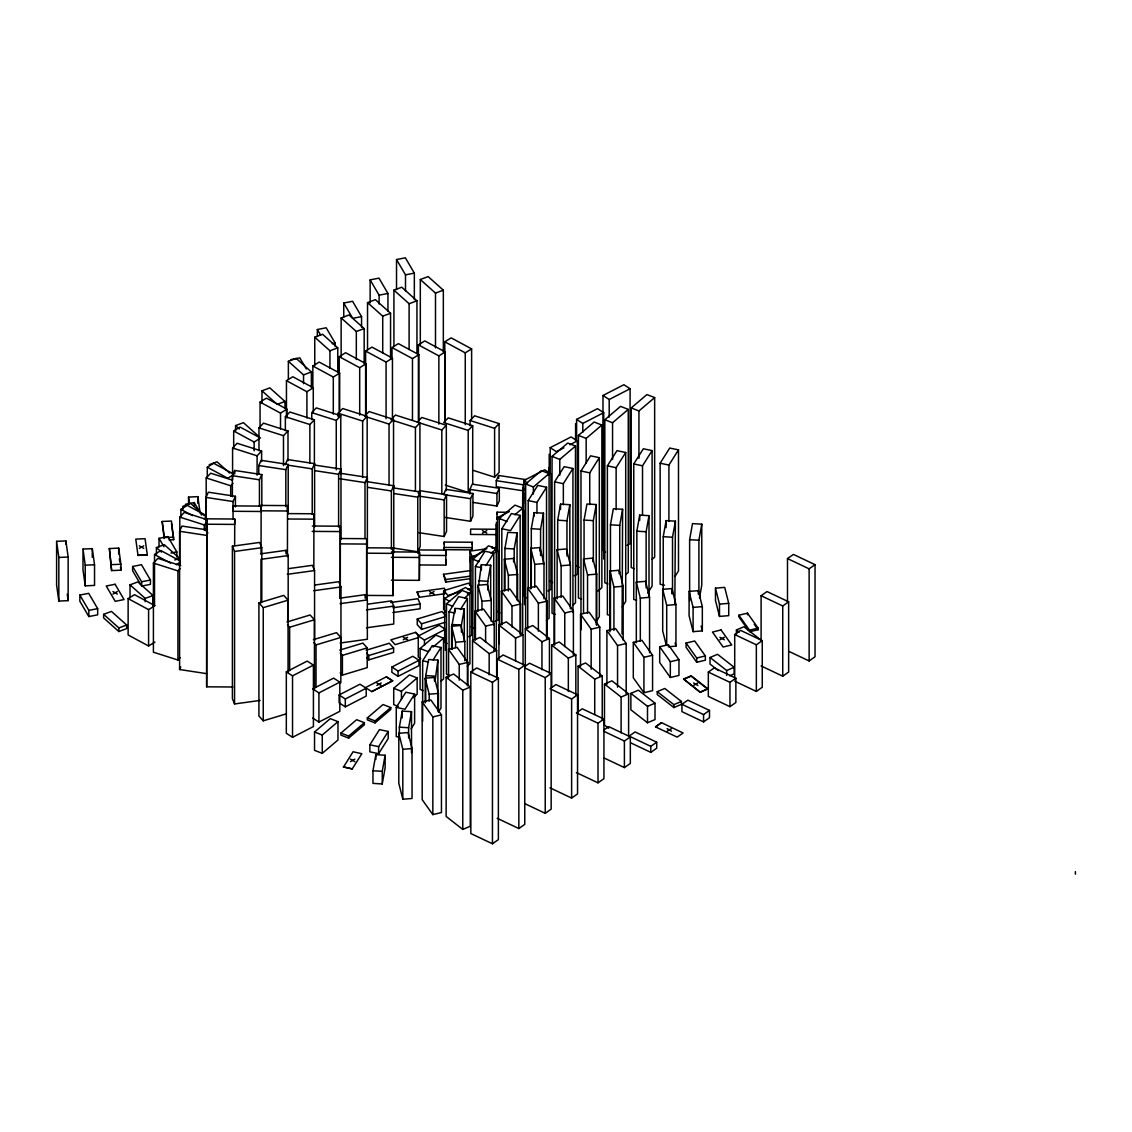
<?xml version="1.0" encoding="UTF-8"?>
<svg xmlns="http://www.w3.org/2000/svg" width="1132" height="1132" viewBox="0 0 1132 1132"><rect width="100%" height="100%" fill="white"/><g stroke="black" fill="none" stroke-linecap="round" stroke-linejoin="round"><path stroke-width="1.5" d="M232.895 686.997L206.661 686.827L206.76 518.838L234.749 519.022L234.649 545.61M206.661 686.827L206.76 518.838M234.749 519.022L234.649 524.413L206.661 524.229M261.138 506.089L261.039 511.48L233.05 511.296L233.15 505.905L261.138 506.089L261.039 553.746M259.539 505.41L287.528 505.594L287.429 510.985L261.181 510.815M287.684 513.603L313.918 513.772L313.819 519.163L287.57 518.994M340.208 598.064L340.308 526.196L312.319 526.012M366.598 600.285L366.697 538.676L340.463 538.507M366.74 595.418L392.988 595.588L393.087 547.987L366.853 547.817M392.988 595.588L393.087 547.987M417.821 552.628L417.878 549.94L445.867 550.124L445.753 565.123L419.519 564.953M391.389 580.164L419.364 580.348L419.477 552.076L391.488 551.892M419.364 580.348L419.477 552.076M472.256 542.242L472.143 549.883L444.154 549.699L444.268 542.058L472.256 542.242L472.256 544.492M445.753 565.123L445.867 559.732M445.867 550.124L445.753 555.501L419.519 555.331M507.546 512.258L497.047 512.188L496.934 519.234L496.934 517.579L500.443 517.593M523.437 498.604L523.324 503.995L523.437 492.675L523.324 498.066M372.966 770.751L375.838 754.676L385.121 755.228L385.121 767.878L382.248 783.952L372.966 783.386L372.966 770.751L382.248 771.302L385.121 755.228M399.355 734.003L399.355 727.183L402.228 711.108L411.51 711.66L411.51 752.639M408.638 737.979L408.638 727.734L411.51 711.66M425.745 701.967L425.745 675.62L428.618 659.546L437.9 660.097L437.9 711.052M435.028 681.436L437.9 660.097M452.135 649.273L452.135 624.51L455.007 608.436L464.29 608.988L464.29 640.825M461.417 632.137L461.417 625.062L464.29 608.988M478.525 585.98L481.397 564.656L490.68 565.222L490.68 600.201M487.793 590.041L487.793 581.296L490.68 565.222M504.914 590.763L504.914 548.426L507.787 532.351L517.069 532.903L517.069 599.946M514.183 561.331L514.183 548.978L517.069 532.903M531.304 588.385L531.304 528.701L534.177 512.626L543.459 513.178L543.459 564.09M540.572 555.586L540.572 529.252L543.459 513.178M557.694 550.11L557.694 520.211L560.566 504.136L569.835 504.688L569.835 564.486M566.962 555.939L566.962 520.762L569.835 504.688M584.07 558.967L584.07 520.069L586.956 503.995L596.224 504.547L596.224 624.765M593.352 561.288L593.352 520.621L596.224 504.547M610.459 630.425L610.459 524.809L613.346 508.735L622.614 509.287L622.048 633.962M619.742 572.891L619.742 525.361L622.614 509.287M636.849 581.99L636.849 531.191L639.721 515.117L649.004 515.668L649.004 596.253M646.131 587.805L646.131 531.743L649.004 515.668M663.239 591.187L663.239 536.695L666.111 520.621L675.394 521.173L674.828 603.498M672.521 593.508L672.521 537.247L675.394 521.173M689.629 600.568L689.629 539.695L692.501 523.621L701.783 524.173L701.783 585.046L699.491 597.908M698.911 594.159L698.911 540.247L701.783 524.173M206.661 673.653L179.592 669.521L179.592 531.276L181.969 526.069L207.34 529.932M205.982 530.894L205.982 497.415L208.359 492.194L235.428 496.325L235.428 506.895M232.371 496.764L232.371 475.681L234.749 470.473L261.817 474.591L261.817 506.216M207.849 532.804L206.661 535.408L179.592 531.276M233.05 519.163L233.05 501.533L235.428 496.325M258.761 474.336L258.761 465.535L261.138 460.328L288.207 464.46L288.207 513.702M259.44 506.16L259.44 479.798L261.817 474.591M179.592 669.521L180.78 666.918M285.151 464.743L287.528 459.535L314.597 463.653L314.597 526.805M285.83 506.598L285.83 469.667L288.207 464.46M312.22 514.48L312.22 468.874L314.597 463.653M338.61 527.073L338.61 474.28L340.987 469.072L313.918 464.955M364.999 538.535L364.999 482.6L367.376 477.393L340.308 473.275M391.389 549.317L391.389 490.963L393.766 485.755L366.697 481.624M418.288 493.212L419.477 490.609L446.546 494.726L446.546 531.318L444.154 536.526L418.783 532.663M394.092 548.157L417.765 551.765L417.765 497.174L420.156 491.967L393.087 487.85M417.765 551.765L420.156 546.558L420.156 491.967M444.154 536.526L444.154 499.934L446.546 494.726M469.879 494.076L469.879 489.364L472.256 484.156L499.325 488.274L499.325 500.853L496.934 506.061L473.261 502.452M470.544 498.688L472.935 493.481L445.867 489.364L443.489 494.571L470.544 498.688L470.544 521.286L445.173 517.423M470.544 521.286L472.935 516.079L472.935 493.481M496.269 480.675L498.646 475.468L525.715 479.586L523.324 484.793L523.324 490.821L496.269 486.703L496.269 480.675L523.324 484.793M496.934 506.061L496.934 493.481L499.325 488.274M343.477 767.072L353.057 751.761L361.83 753.728L352.236 768.911L343.477 766.944L352.236 768.911M475.426 640.061L475.426 566.453L485.005 551.27L493.764 553.109L493.764 624.963M449.036 650.249L449.036 611.832L458.616 596.649L467.389 598.488L467.389 685.794M501.816 624.935L501.816 528.743L511.395 513.56L520.154 515.4L520.154 634.33M369.867 744.814L379.446 729.631L388.219 731.47L388.219 738.488L378.626 753.671L369.867 751.832L369.867 744.814L378.626 746.653L388.219 731.47M422.646 721.353L422.646 660.819L432.226 645.636L440.999 647.476L440.999 708.024L438.381 712.155M399.172 737.215L396.257 736.592L396.257 707.415L405.836 692.232L414.609 694.086L414.609 723.249L411.114 728.782M485.925 565.533L493.764 553.109M528.205 588.399L528.205 500.57L537.785 485.387L546.544 487.241L546.544 638.292M460.413 609.54L467.389 598.488M520.154 515.4L510.574 530.583L501.816 528.743M433.146 659.899L440.999 647.476M414.609 694.086L405.015 709.269L396.257 707.415M536.964 512.966L536.964 502.424L546.544 487.241M554.595 645.183L554.595 481.836L564.175 466.653L572.933 468.492L572.933 612.525M563.354 504.759L563.354 483.675L572.933 468.492M580.985 629.944L580.985 471.011L590.564 455.828L599.323 457.668L599.323 616.6L595.842 622.133M589.744 504.646L589.744 472.851L599.323 457.668M610.289 615.327L607.375 614.704L607.375 465.846L616.954 450.663L625.713 452.503L625.713 601.375L622.232 606.894M616.133 509.725L616.133 467.686L625.713 452.503M636.679 600.087L633.764 599.479L633.764 463.95L643.344 448.767L652.103 450.621L652.103 586.135L647.745 593.041M642.523 515.074L642.523 465.804L652.103 450.621M664.526 585.159L660.14 584.239L660.14 463.229L669.734 448.046L678.493 449.885L678.493 570.896L675.012 576.414M668.913 521.187L668.913 465.068L678.493 449.885M232.584 479.685L232.584 447.989L237.097 443.263L261.605 451.074L261.605 461.644M206.194 520.027L206.194 477.945L210.708 473.218L231.947 479.996M258.973 450.72L258.973 427.882L263.487 423.156L287.995 430.967L287.995 460.837M179.804 564.712L179.804 517.126L184.318 512.414L207.184 519.701M285.363 430.726L285.363 416.718L289.877 412.006L314.385 419.816L314.385 465.323M180.172 657.65L177.922 660.013L153.414 652.202L153.414 563.071L157.928 558.359L180.795 565.646M257.091 475.171L257.091 455.8L261.605 451.074M230.702 496.269L230.702 485.755L232.951 483.392M283.481 465.549L283.481 435.693L287.995 430.967M204.312 530.229L204.312 524.937L206.562 522.588M311.753 419.675L311.753 412.614L316.267 407.902L340.774 415.713L340.774 473.926M309.871 463.045L309.871 424.528L314.385 419.816M177.922 660.013L177.922 570.882L180.172 568.533M338.143 416.774L338.143 413.237L342.656 408.525L367.164 416.335L367.164 478.086M336.261 469.822L336.261 420.425L340.774 415.713M362.65 477.506L362.65 421.047L367.164 416.335M390.922 419.76L395.436 415.048L419.93 422.859L419.93 491.698M389.04 424.09L393.54 419.378L369.046 411.567L364.532 416.279L389.04 424.09L389.04 485.501M415.43 491.118L415.43 427.571L419.93 422.859M441.82 429.99L446.319 425.278L421.826 417.467L417.312 422.179L441.82 429.99L441.82 493.538M470.091 425.745L470.091 420.524L474.605 415.798L499.099 423.609L499.099 472.469L494.599 477.18L473.36 470.417M468.209 430.401L472.709 425.689L448.215 417.878L443.702 422.59L468.209 430.401L468.209 492.42L445.329 485.133M494.599 477.18L494.599 428.335L499.099 423.609M468.209 492.42L470.459 490.057M555.133 614.421L552.048 613.219L552.048 456.394L567.755 443.022L575.481 446.05L575.481 602.861L572.863 605.096M581.523 599.196L578.438 597.979L578.438 435.395L594.144 422.024L601.87 425.038L601.87 587.635L597.937 590.975M525.658 628.458L525.658 483.958L541.365 470.587L549.091 473.601L549.091 618.1L546.473 620.336M607.912 583.956L604.828 582.739L604.828 419.746L620.534 406.374L628.26 409.402L628.26 572.396L625.642 574.617M559.774 475.284L559.774 459.422L575.481 446.05M586.164 463.158L586.164 438.409L601.87 425.038M533.384 494.033L533.384 486.986L549.091 473.601M499.269 643.683L499.269 518.484L514.975 505.113L522.701 508.141L514.848 514.819M612.553 459.578L612.553 422.774L628.26 409.402M634.302 568.717L631.217 567.514L631.217 407.93L646.924 394.559L654.65 397.587L654.65 557.156L652.032 559.392M638.943 458.304L638.943 410.958L654.65 397.587M472.879 641.434L472.879 559.208L488.585 545.822L496.311 548.85L496.311 648.565L493.693 650.801M491.076 553.307L496.311 548.85M449.574 675.365L446.489 674.163L446.489 603.823L462.196 590.451L469.922 593.479L469.922 663.805L467.304 666.04M464.686 597.937L469.922 593.479M314.54 732.008L330.261 718.636L337.973 721.65L337.973 739.988L322.266 753.36L314.54 750.332L314.54 732.008L322.266 735.036L337.973 721.65M423.184 690.605L420.099 689.388L420.099 648.523L435.82 635.151L443.532 638.165L443.532 679.044L440.914 681.266M430.443 649.315L427.825 651.551L420.099 648.523M433.061 647.08L443.532 638.165M340.93 733.069L356.651 719.697L364.363 722.725L364.363 724.749L348.656 738.121L340.93 735.107L340.93 733.069L348.656 736.097L364.363 722.725M398.351 706.439L393.71 704.628L393.71 688.298L409.43 674.927L417.142 677.955L417.142 694.284L413.222 697.623M367.32 717.914L383.041 704.529L390.752 707.557L390.752 709.509L375.046 722.895L367.32 719.867L367.32 717.914L375.046 720.928L390.752 707.557M401.435 699.491L401.435 691.327L417.142 677.955M470.827 672.097L476.742 667.937L498.377 678.195L498.377 839.619L492.448 843.779L470.827 833.534L470.827 672.097L492.448 682.355L498.377 678.195M497.203 678.592L497.203 659.135L503.132 654.975L524.767 665.234L524.767 824.379L518.838 828.553L497.203 818.294M518.838 828.553L518.838 669.394L524.767 665.234M524.781 666.536L529.521 663.211L551.157 673.469L551.157 809.154L545.228 813.314L525.149 803.791M545.228 813.314L545.228 677.629L551.157 673.469M551.171 687.916L555.911 684.577L577.546 694.836L577.546 793.914L571.618 798.074L549.982 787.815M571.618 798.074L571.618 698.996L577.546 694.836M787.49 602.026L787.49 558.571L793.405 554.411L815.04 564.67L815.04 656.786L809.125 660.961L789.032 651.438M761.1 641.363L761.1 595.715L767.015 591.555L788.65 601.8L788.65 672.026L782.736 676.186L761.1 665.941M809.125 660.961L809.125 568.83L815.04 564.67M598.007 723.221L603.936 719.061L582.301 708.802L576.372 712.976L598.007 723.221L598.007 782.835L576.372 772.59M734.71 679.441L734.71 634.543L740.639 630.383L762.261 640.641L762.261 687.265L756.346 691.426L734.71 681.167M603.95 729.942L608.691 726.617L630.326 736.875L630.326 763.449L624.397 767.609L604.318 758.086M782.736 676.186L782.736 605.974L788.65 601.8M708.321 672.083L714.25 667.922L735.871 678.181L735.871 702.505L729.956 706.665L708.321 696.406L708.321 672.083L729.956 682.341L735.871 678.181M756.346 691.426L756.346 644.801L762.261 640.641M624.397 767.609L624.397 741.036L630.326 736.875M681.931 704.302L687.86 700.142L709.481 710.401L709.481 717.73L703.566 721.905L681.931 711.646L681.931 704.302L703.566 714.561L709.481 710.401M655.541 726.829L661.47 722.669L683.091 732.97L677.177 737.13L655.541 726.886L661.47 722.711M598.007 782.835L603.936 778.674L603.936 719.061M650.787 746.356L656.702 742.196L635.08 731.937L629.151 736.111L650.787 746.356L650.787 752.37L630.694 742.847M650.787 752.37L656.702 748.21L656.702 742.196M286.453 415.713L286.453 380.692L292.82 376.744L313.281 387.781L313.281 412.289M312.842 387.172L312.842 366.004L319.21 362.07L339.671 373.093L339.671 411.907M260.063 426.736L260.063 402.086L266.43 398.139L286.891 409.176L286.891 417.977M339.232 411.157L339.232 356.665L345.6 352.731L366.06 363.754L366.06 416.477M233.687 448.64L233.687 430.981L240.041 427.047L260.502 438.07M365.622 414.722L365.622 351.047L371.989 347.114L392.45 358.137L392.45 420.043M306.913 417.977L306.913 391.714L313.281 387.781M333.303 414.086L333.303 377.041L339.671 373.093M280.524 428.957L280.524 413.109L286.891 409.176M392.012 358.094L392.012 347.566L398.379 343.633L418.84 354.67L418.84 421.302M359.693 415.147L359.693 367.702L366.06 363.754M207.298 477.831L207.298 467.219L213.665 463.285L232.654 473.516M254.134 450.847L254.134 442.018L259.228 438.862M386.083 418.67L386.083 362.084L392.45 358.137M418.401 420.113L418.401 344.85L424.769 340.916L445.23 351.939L445.23 421.953M412.473 419.986L412.473 358.603L418.84 354.67M444.791 422.363L444.791 341.807L451.159 337.874L471.62 348.897L471.62 418.953M232.838 475.1L227.758 478.242L207.298 467.219M180.908 516.39L180.908 509.343L187.275 505.396L206.265 515.64M438.862 424.146L438.862 355.887L445.23 351.939M465.252 424.642L465.252 352.844L471.62 348.897M203.916 518.796L206.463 517.211M154.518 605.634L154.518 554.496L160.886 550.562L179.875 560.807M176.252 564.741L180.073 562.378M128.128 598.602L134.496 594.668L154.957 605.691L148.589 609.624L148.589 645.99L128.128 634.967L128.128 598.602L148.589 609.624M148.589 645.99L154.957 642.056M139.335 548.369L143.736 545.822M112.945 594.074L117.346 591.541M482.402 533.13L486.802 530.597M429.622 594.074L434.023 591.541M403.233 639.778L407.633 637.245M376.843 685.483L381.243 682.95M350.453 761.666L354.854 759.133M719.895 639.778L724.296 637.245M693.506 685.483L697.906 682.95M667.116 731.201L671.517 728.654M605.478 552.076L602.988 550.463L602.988 395.478L623.888 384.724L630.085 388.743L630.085 543.728L627.114 545.27M602.988 395.478L609.2 399.497L630.085 388.743M576.598 440.56L576.598 419.406L597.498 408.652L603.71 412.671L603.71 558.967M576.598 419.406L582.81 423.425L603.71 412.671M550.209 473.968L550.209 447.664L571.108 436.91L577.32 440.928L577.32 574.207L574.334 575.735M563.892 447.833L556.42 451.682L550.209 447.664M569.849 444.763L577.32 440.928M526.309 597.781L523.819 596.168L523.819 480.548L544.718 469.78L550.93 473.799L550.93 589.432L547.945 590.975M547.945 475.341L550.93 473.799M497.443 551.27L497.443 517.664L509.372 511.523M471.053 591.3L471.053 557.708L484.482 550.803M495.165 552.515L498.151 550.973L498.151 619.912L495.165 621.44M286.325 671.842L307.211 661.088L313.423 665.107L313.423 726.56L292.537 737.314L286.325 733.295L286.325 671.842L292.537 675.861L292.537 737.314M292.537 675.861L313.423 665.107M447.14 643.485L444.664 641.886L444.664 598.29L465.549 587.536L471.761 591.555L471.761 635.137L468.775 636.679M467.275 593.861L471.761 591.555M420.75 658.725L418.274 657.112L418.274 636.028L439.159 625.274L445.371 629.293L445.371 650.376M339.812 682.143L333.6 678.125L312.715 688.893L318.927 692.911L339.812 682.143L339.812 711.321L318.927 722.075L312.715 718.056M418.274 636.028L424.472 640.047L445.371 629.293M391.884 667.031L412.77 656.277L418.982 660.296L418.982 665.616L398.096 676.37L391.884 672.351L391.884 667.031L398.096 671.064L398.096 676.37M339.105 694.963L359.99 684.209L366.202 688.228L366.202 696.081L345.317 706.849L339.105 702.816L339.105 694.963L345.317 698.996L345.317 706.849M386.38 676.795L392.592 680.856L386.38 676.795L365.495 687.591L371.706 691.61L392.592 680.856L371.706 691.61M398.096 671.064L418.982 660.296M345.317 698.996L366.202 688.228M498.915 658.683L498.915 625.09L506.414 621.893L523.055 634.882L523.055 664.937M472.525 672.38L472.525 640.627L480.025 637.415L496.665 650.405L496.665 676.879M525.305 665.545L525.305 628.727L532.804 625.529L549.445 638.519L549.445 673.582M498.915 625.09L515.555 638.08L523.055 634.882M472.525 640.627L489.166 653.617L496.665 650.405M446.135 677.233L453.635 674.035L470.275 687.025L470.275 826.233L462.776 829.431L446.135 816.441L446.135 677.233L462.776 690.223L462.776 829.431M525.305 628.727L541.945 641.717L549.445 638.519M551.694 687.209L551.694 645.169L559.194 641.971L575.834 654.961L575.834 695.246M462.776 690.223L470.275 687.025M551.694 645.169L568.335 658.159L575.834 654.961M578.084 712.042L578.084 666.168L585.584 662.97L602.224 675.96L602.224 720.065M578.084 666.168L594.725 679.158L602.224 675.96M608.634 728.272L604.474 725.032L604.474 684.039L611.973 680.841L628.614 693.831L628.614 734.824M736.423 635.109L736.423 629.958L743.922 626.76L760.562 639.75M718.353 670.583L710.033 664.088L710.033 657.508L717.532 654.296L734.173 667.286L734.173 673.88L729.673 675.804M604.474 684.039L621.114 697.029L628.614 693.831M630.864 693.378L638.363 690.18L655.004 703.17L655.004 719.584L647.504 722.782L630.864 709.792L630.864 693.378L647.504 706.368L647.504 722.782M683.643 679.044L691.143 675.832L707.783 688.836L700.284 692.317L683.643 679.044L700.284 692.317M683.643 679.327L691.143 676.115L707.783 689.119M657.253 691.666L664.753 688.468L681.393 701.458L681.393 704.345L673.894 707.557L657.253 694.553L657.253 691.666L673.894 704.656L673.894 707.557M710.033 657.508L726.673 670.498L734.173 667.286M647.504 706.368L655.004 703.17M700.284 692.034L707.783 688.836M673.894 704.656L681.393 701.458M420.312 344.935L420.312 279.519L428.151 276.59L443.334 290.174L443.334 352.066M393.922 346.477L393.922 290.146L401.761 287.217L416.944 300.801L416.944 353.623M367.532 349.915L367.532 302.598L375.371 299.669L390.554 313.253L390.554 358.816M341.142 356.453L341.142 317.922L348.981 314.993L364.164 328.577L364.164 363.613M314.753 365.438L314.753 337.195L322.592 334.265L337.775 347.849L337.775 372.555M420.312 279.519L435.495 293.089L443.334 290.174M393.922 290.146L409.105 303.716L416.944 300.801M367.532 302.598L382.715 316.168L390.554 313.253M341.142 317.922L356.325 331.492L364.164 328.577M288.363 378.951L288.363 361.306L296.202 358.391L311.385 371.961L311.385 387.852M314.753 337.195L329.936 350.764L337.775 347.849M288.363 361.306L303.546 374.89L311.385 371.961M261.973 403.148L261.973 390.809L269.812 387.88L284.995 401.464L284.995 408.51M284.995 401.464L277.156 404.379L261.973 390.809M235.583 430.868L235.583 425.59L243.422 422.661L258.605 436.245M209.194 464.728L217.033 461.814L229.683 473.134M156.414 554.51L156.414 547.577L164.253 544.662L179.436 558.232L174.738 559.986M130.024 597.837L130.024 584.848L137.863 581.919L153.046 595.503L153.046 605.238M130.024 584.848L145.207 598.418L153.046 595.503M103.635 614.351L111.474 611.422L126.657 625.005L126.657 628.6L118.818 631.529L103.635 617.945L103.635 614.351L118.818 627.92L118.818 631.529M118.818 627.92L126.657 625.005M286.396 713.839L263.247 720.815L258.917 716.047L258.917 602.889L283.722 595.404L288.052 600.172L288.052 672.663M258.917 602.889L263.247 607.658L288.052 600.172M476.643 555.571L470.035 557.567L470.035 585.442M286.962 621.977L310.111 614.987L314.441 619.756L314.441 689.388M287.471 624.85L289.636 627.241L314.441 619.756M445.81 611.789L443.645 609.398L443.645 590.663L468.45 583.178L471.69 586.758M459.535 591.937L447.961 595.432L443.645 590.663M467.813 589.447L471.124 588.442M313.352 639.651L336.501 632.661L340.831 637.443L340.831 682.865M313.861 642.537L316.026 644.929L340.831 637.443M444.735 622.416L421.571 629.406L417.255 624.638L417.255 619.02L442.06 611.535L445.3 615.115M417.255 619.02L421.571 623.789L444.735 616.813M339.741 650.093L362.891 643.103L367.221 647.886L367.221 667.625L342.416 675.111L340.251 672.733M418.911 635.915L415.67 632.335L390.865 639.863L395.181 644.646L418.345 637.613M340.251 652.98L342.416 655.371L367.221 647.886M366.131 650.235L389.281 643.245L393.611 648.013L393.611 652.386L368.806 659.871L366.641 657.494M366.641 653.122L368.806 655.513L393.611 648.013M501.349 624.355L501.349 591.074L509.98 589.036L520.621 603.979L520.621 633.75M527.738 628.472L527.738 588.23L536.37 586.178L547.011 601.134L547.011 637.868M474.959 639.269L474.959 611.181L483.59 609.129L494.231 624.086L494.231 650.419M501.349 591.074L511.989 606.03L520.621 603.979M554.128 643.995L554.128 598.064L562.76 596.012L573.4 610.955L573.4 655.117M527.738 588.23L538.379 603.172L547.011 601.134M474.959 611.181L485.6 626.123L494.231 624.086M554.128 598.064L564.769 613.006L573.4 610.955M580.518 666.465L580.518 614.252L589.149 612.2L599.79 627.142L599.79 675.889M448.569 677.516L448.569 649.471L457.201 647.433L467.841 662.376L467.841 685.157M580.518 614.252L591.159 629.194L599.79 627.142M448.569 649.471L459.224 664.427L467.841 662.376M606.908 684.336L606.908 630.609L615.539 628.557L626.18 643.5L626.18 693.774M738.856 615.214L747.474 613.162L758.129 628.104L758.129 629.717L749.497 631.769L749.497 630.156L738.856 615.214L738.856 616.827L748.535 630.411M606.908 630.609L617.548 645.551L626.18 643.5M633.297 642.368L641.929 640.316L652.57 655.258L652.57 690.662L643.938 692.713L633.297 677.771L633.297 642.368L643.938 657.31L643.938 692.713M721.084 629.93L712.467 632.066L723.107 647.009L731.739 644.957L721.084 630.015M422.179 701.953L430.811 699.916L441.452 714.858L441.452 812.55L432.834 814.601L422.179 799.659L422.179 701.953L432.834 716.91L432.834 814.601M659.687 646.768L668.305 644.716L678.959 659.659L678.959 675.436L670.328 677.474L659.687 662.531L659.687 646.768L670.328 661.711L670.328 677.474M686.077 643.047L694.694 640.995L705.349 655.937L705.349 660.197L696.718 662.248L686.077 647.306L686.077 643.047L696.718 657.989L696.718 662.248M749.497 630.156L758.129 628.104M643.938 657.31L652.57 655.258M432.834 716.91L441.452 714.858M670.328 661.711L678.959 659.659M696.718 657.989L705.349 655.937M396.525 289.551L396.525 259.553L405.355 257.813L414.34 273.123L414.34 299.598M370.136 302.852L370.136 279.873L378.965 278.147L387.951 293.443L387.951 311.13M396.525 259.553L405.497 274.85L414.34 273.123M370.136 279.873L379.107 295.169L387.951 293.443M343.746 317.087L343.746 303.022L352.576 301.296L361.561 316.606L361.561 327.148M361.561 316.606L352.717 318.333L343.746 303.022M317.356 336.515L317.356 329.525L326.186 327.785L335.171 343.095L335.171 346.59M332.228 343.675L335.171 343.095M290.966 359.608L299.796 357.868L306.333 369.004M185.407 504.292L194.237 502.566L201.595 515.088M159.018 546.94L159.018 538.337L167.847 536.61L176.833 551.921L176.833 557.071M170.946 553.067L176.833 551.921M132.628 566.453L141.472 564.727L150.443 580.037L150.443 584.353L141.613 586.093L141.613 581.763L132.628 566.453L132.628 570.783L140.792 584.692M141.613 581.763L150.443 580.037M79.848 595.064L88.692 593.338L97.663 608.634L97.663 614.832L88.834 616.558L79.848 601.248L79.848 595.064L88.834 610.374L88.834 616.558M88.834 610.374L97.663 608.634M260.091 700.425L234.565 703.962L232.4 698.713L232.4 546.204L259.61 542.44L261.789 547.69L261.789 602.026M232.4 546.204L234.565 551.454L261.789 547.69M260.487 553.859L286 550.322L288.179 555.557L288.179 622.006M288.179 555.557L260.954 559.335L260.954 603.045M288.575 568.618L312.39 565.321L314.569 570.556L314.569 640.146M287.344 574.32L314.569 570.556M469.893 561.599L469.893 551.114L486.916 548.765M492.01 548.058L497.118 547.35M475.482 555.883L472.072 556.35L469.893 551.114M314.965 585.018L338.779 581.721L340.958 586.956L340.958 651.027M313.734 590.72L340.958 586.956M469.497 578.777L445.683 582.074L443.518 574.306L470.728 570.542M443.518 574.306L445.683 579.542L469.497 576.245M339.657 598.205L365.169 594.682L367.348 599.918L367.348 639.255L340.124 643.018M444.819 593.72L419.293 597.3L417.128 592.008L444.338 588.244L445.428 590.918M340.124 603.681L367.348 599.918M367.744 604.163L391.559 600.866L393.738 606.115L393.738 624.015L366.513 627.779M390.738 602.493L417.949 598.729L420.128 603.964L420.128 608.775L392.903 612.539M366.513 609.879L393.738 606.115M392.903 607.743L420.128 603.964M530.752 588.909L530.752 548.341L539.992 547.563L543.997 563.566L543.997 598.842M557.142 598.856L557.142 549.742L566.382 548.963L570.387 564.967L570.387 608.818M504.363 590.777L504.363 559.222L513.603 558.444L517.607 574.433L517.607 600.738M583.532 613.36L583.532 558.897L592.772 558.133L596.776 574.122L596.776 625.076M530.752 548.341L534.757 564.33L543.997 563.566M557.142 549.742L561.147 565.731L570.387 564.967M504.363 559.222L508.367 575.212L517.607 574.433M609.922 631.84L609.922 571.037L619.162 570.259L623.166 586.263L623.166 640.118M583.532 558.897L587.536 574.9L596.776 574.122M477.973 611.492L477.973 585.23L487.213 584.466L491.217 600.455L491.217 621.468M636.311 642.679L636.311 582.103L645.551 581.324L649.556 597.314L649.556 652.711M609.922 571.037L613.926 587.027L623.166 586.263M477.973 585.23L481.977 601.233L491.217 600.455M666.309 645.297L662.701 630.906L662.701 589.333L671.927 588.569L675.946 604.559L675.946 646.117L668.248 646.768M715.481 588.145L724.706 587.367L728.725 603.356L728.725 615.652L719.485 616.416L715.481 600.427L715.481 588.145L719.485 604.134L719.485 616.416M689.091 591.413L698.317 590.635L702.335 606.625L702.335 630.892L693.095 631.656L689.091 615.667L689.091 591.413L693.095 607.403L693.095 631.656M636.311 582.103L640.316 598.092L649.556 597.314M662.701 589.333L666.706 605.337L675.946 604.559M451.583 649.089L451.583 626.237L460.823 625.472L464.827 641.462L464.827 660.791M719.485 604.134L728.725 603.356M693.095 607.403L702.335 606.625M451.583 626.237L455.602 642.24L464.827 641.462M425.193 702.859L425.193 678.195L434.433 677.431L438.438 693.421L438.438 711.038M425.193 678.195L429.212 694.199L438.438 693.421M398.804 733.324L408.044 732.546L412.048 748.535L412.048 798.484L402.822 799.249L398.804 783.259L398.804 733.324L402.822 749.313L402.822 799.249M402.822 749.313L412.048 748.535M188.549 503.768L188.549 497.09L197.845 496.651L200.081 512.768M164.168 538.521L162.159 521.47L171.456 521.031L173.691 539.695L169.05 539.922M56.6 541.337L65.897 540.912L68.146 557.015L68.146 600.639L58.836 601.078L56.6 584.961L56.6 541.337L58.836 557.453L58.836 601.078M173.691 537.148L164.395 537.573L162.159 521.47M82.99 549.077L92.286 548.652L94.536 564.755L94.536 585.414L85.225 585.838L82.99 569.736L82.99 549.077L85.225 565.193L85.225 585.838M109.379 548.553L118.676 548.114L120.912 564.231L120.912 570.174L111.615 570.599L109.379 548.553L111.615 570.599M58.836 557.453L68.146 557.015M147.302 554.793L138.005 555.373L147.302 554.935L145.066 538.691L135.769 539.129L138.005 555.373M85.225 565.193L94.536 564.755M111.615 564.656L120.912 564.231M496.891 529.252L470.657 529.083L470.544 534.46L496.792 534.629M312.22 531.389L340.208 531.573M340.35 543.884L366.598 544.067M366.74 553.194L392.988 553.378M391.389 557.284L419.364 557.468M584.07 520.069L593.352 520.621M557.694 520.211L566.962 520.762M610.459 524.809L619.742 525.361M636.849 531.191L646.131 531.743M531.304 528.701L540.572 529.252M663.239 536.695L672.521 537.247M689.629 539.695L698.911 540.247M504.914 548.426L514.183 548.978M478.525 580.73L487.793 581.296M452.135 624.51L461.417 625.062M425.745 675.62L435.028 676.172M399.355 727.183L408.638 727.734M469.879 489.364L496.934 493.481M288.533 465.266L312.22 468.874M314.922 470.671L338.61 474.28M258.761 465.535L285.83 469.667M339.614 478.737L364.999 482.6M367.702 487.354L391.389 490.963M418.783 496.071L444.154 499.934M394.092 493.566L417.765 497.174M232.371 475.681L259.44 479.798M205.982 497.415L233.05 501.533M660.14 463.229L668.913 465.068M633.764 463.95L642.523 465.804M607.375 465.846L616.133 467.686M580.985 471.011L589.744 472.851M554.595 481.836L563.354 483.675M528.205 500.57L536.964 502.424M475.426 566.453L481.27 567.684M449.036 611.832L454.88 613.063M422.646 660.819L428.49 662.05M470.091 420.524L494.599 428.335M392.549 420.283L415.43 427.571M338.143 413.237L362.65 421.047M311.753 412.614L336.261 420.425M285.363 416.718L309.871 424.528M258.973 427.882L283.481 435.693M232.584 447.989L257.091 455.8M206.194 477.945L230.702 485.755M179.804 517.126L204.312 524.937M153.414 563.071L177.922 570.882M631.217 407.93L638.943 410.958M604.828 419.746L612.553 422.774M578.438 435.395L586.164 438.409M552.048 456.394L559.774 459.422M525.658 483.958L533.384 486.986M499.269 518.484L506.995 521.512M472.879 559.208L479.062 561.628M446.489 603.823L452.673 606.243M393.71 688.298L401.435 691.327M787.49 558.571L809.125 568.83M761.1 595.715L782.736 605.974M734.71 634.543L756.346 644.801M525.149 668.106L545.228 677.629M497.203 659.135L518.838 669.394M549.982 688.737L571.618 698.996M604.318 731.513L624.397 741.036M444.791 341.807L465.252 352.844M418.401 344.85L438.862 355.887M392.012 347.566L412.473 358.603M365.622 351.047L386.083 362.084M339.232 356.665L359.693 367.702M312.842 366.004L333.303 377.041M286.453 380.692L306.913 391.714M260.063 402.086L280.524 413.109M233.687 430.981L254.134 442.018M180.908 509.343L192.596 515.64M154.518 554.496L170.592 563.17M719.895 637.245L724.296 639.778M482.402 530.597L486.802 533.13M693.506 682.95L697.906 685.483M429.622 591.541L434.023 594.074M667.116 728.654L671.517 731.201M403.233 637.245L407.633 639.778M139.335 545.822L143.736 548.369M376.843 682.95L381.243 685.483M112.945 591.541L117.346 594.074M350.453 759.133L354.854 761.666M523.819 480.548L527.554 482.954M522.05 509.329L524.54 510.928L524.54 604.672M576.598 565.703L579.089 567.316M497.443 517.664L499.92 519.277M550.209 580.942L552.699 582.541M491.939 546.954L498.151 550.973M471.053 557.708L473.53 559.321M497.443 611.407L499.92 613.02M444.664 598.29L449.63 601.502M471.053 626.647L473.53 628.246M736.423 629.958L739.196 632.123M235.583 425.59L239.376 428.986M204.567 515.867L190.643 503.429L182.804 506.344L182.804 509.81M156.414 547.577L161.48 552.105M524.979 489.873L522.814 487.482L522.814 511.735M415.67 632.378L418.911 635.958M754.252 624.284L758.129 629.717M317.356 329.525L320.625 335.086M159.018 538.337L163.914 546.685M523.762 498.646L522.673 496.028L522.701 633.34M497.373 527.031L496.283 524.413L496.283 546.36L497.373 548.978M417.128 592.008L419.293 597.3M701.133 626.095L702.335 630.892M675.139 642.919L675.946 646.117M188.549 497.09L189.44 503.528M171.456 523.592L173.691 539.695M119.355 558.897L119.794 562.123M120.473 566.948L120.912 570.174M67.241 594.201L68.146 600.639M1075.4 871.64L1075.4 874.187M747.474 613.162L747.474 614.775M729.956 682.341L729.956 706.665M726.673 670.498L726.673 675.436M703.566 714.561L703.566 721.905M698.317 590.635L698.317 594.102M671.927 588.569L671.927 593.762M666.706 605.337L666.706 645.169M666.111 520.621L666.111 527.654M640.316 598.092L640.316 641.363M639.721 515.117L639.721 520.38M621.114 697.029L621.114 732.899M619.162 570.259L619.162 573.74M617.548 645.551L617.548 687.152M613.926 587.027L613.926 630.453M609.2 399.497L609.2 417.114M594.725 679.158L594.725 714.448M592.772 558.133L592.772 561.642M591.159 629.194L591.159 669.224M587.536 574.9L587.536 613.544M582.81 423.425L582.81 432.24M575.594 423.665L575.594 441.338M568.335 658.159L568.335 691.44M564.769 613.006L564.769 646.57M561.147 565.731L561.147 597.314M560.566 504.136L560.566 509.414M549.204 454.257L549.204 473.445M549.062 467.445L549.062 472.624M541.945 641.717L541.945 669.776M539.992 547.563L539.992 551.1M538.379 603.172L538.379 631.175M534.757 564.33L534.757 587.267M534.177 512.626L534.177 516.135M515.555 638.08L515.555 661.074M513.603 558.444L513.603 561.953M511.989 606.03L511.989 627.043M508.367 575.212L508.367 590.989M498.646 475.468L498.646 478.482M497.047 512.188L497.047 513.843M496.424 522.432L496.424 550.676M492.448 682.355L492.448 843.779M489.166 653.617L489.166 674.785M485.6 626.123L485.6 641.929M481.977 601.233L481.977 609.978M481.397 564.656L481.397 569.905M472.709 425.689L472.709 484.255M472.143 549.883L472.143 547.619L444.154 547.435L444.154 549.699M459.224 664.427L459.224 680.191M455.602 642.24L455.602 647.504M455.007 608.436L455.007 611.973M446.319 425.278L446.319 490.58M445.683 579.542L445.683 582.074M444.268 542.058L444.268 544.308M435.495 293.089L435.495 347.906M434.433 677.431L434.433 680.955M429.212 694.199L429.212 701.232M424.472 640.047L424.472 645.325M421.571 623.789L421.571 629.406M417.878 549.94L417.878 553.138M409.105 303.716L409.105 349.491M405.497 274.85L405.497 290.74M402.228 711.108L402.228 717.929M393.766 485.755L393.766 552.954M393.54 419.378L393.54 487.793M382.715 316.168L382.715 352.972M382.248 771.302L382.248 783.952M379.107 295.169L379.107 304.013M378.626 746.653L378.626 753.671M375.838 754.676L375.838 759.416M375.046 720.928L375.046 722.895M368.806 655.513L368.806 659.871M367.376 477.393L367.376 549.062M366.697 538.676L366.697 600.172M365.169 594.682L365.169 598.092M356.325 331.492L356.325 359.523M348.656 736.097L348.656 738.121M342.416 655.371L342.416 675.111M340.987 469.072L340.987 539.469M340.308 526.196L340.308 597.922M329.936 350.764L329.936 368.424M322.266 735.036L322.266 753.36M318.927 692.911L318.927 722.075M316.026 644.929L316.026 686.855M313.918 513.772L313.819 569.764M303.546 374.89L303.546 383.706M289.636 627.241L289.636 670.767M287.528 505.594L287.429 556.576M286 550.322L286 553.817M263.247 607.658L263.247 720.815M234.749 470.473L234.749 473.983M234.565 551.454L234.565 703.962M197.845 496.651L197.845 503.344M194.237 502.566L194.237 505.99M145.207 598.418L145.207 601.672M118.676 548.114L118.676 554.057M92.286 548.652L92.286 557.255M65.897 540.912L65.897 544.393M115.082 584.268L106.238 586.022L115.223 601.318L124.053 599.564L115.082 584.268"/></g></svg>
